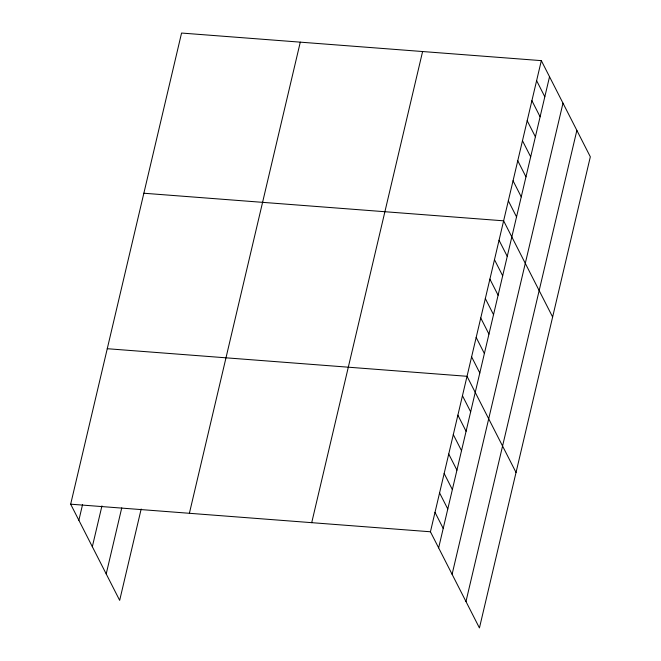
<?xml version="1.0" encoding="UTF-8"?>
<svg xmlns="http://www.w3.org/2000/svg" width="661" height="661" viewBox="0 0 661 661"><rect width="100%" height="100%" fill="white"/><g stroke="black" fill="none" stroke-linecap="round" stroke-linejoin="round"><path stroke-width="0.99" d="M141.173 509.02L119.674 600.362L70.669 504.186L181.56 33.05L541.326 60.638L590.331 156.814L479.44 627.95L430.435 531.774L541.326 60.638M78.866 520.281L82.526 504.731M92.333 546.705L101.943 505.896M106.206 573.938L121.756 507.855M189.393 513.291L300.284 42.155M311.711 522.677L422.602 51.533M438.64 547.87L549.531 76.734M452.099 574.293L562.99 103.157M465.972 601.527L576.863 130.382M143.858 193.235L503.624 220.824L552.629 316.999M107.264 348.711L467.03 376.299L516.034 472.475M70.669 504.186L430.435 531.774M536.616 80.659L544.813 96.754M531.907 100.687L540.103 116.782M527.189 120.707L535.393 136.802M522.479 140.735L530.676 156.822M517.761 160.755L525.966 176.851M513.052 180.784L521.248 196.871M508.342 200.804L516.538 216.899M499.055 240.257L507.251 256.352M494.478 259.699L502.674 275.786M489.9 279.132L498.105 295.219M485.331 298.565L493.527 314.653M480.754 317.999L488.95 334.094M476.176 337.432L484.381 353.528M471.607 356.866L479.803 372.961M462.46 395.741L470.657 411.828M457.883 415.174L466.079 431.261M453.306 434.608L461.51 450.695M448.736 454.041L456.933 470.136M444.159 473.474L452.355 489.57M439.582 492.908L447.786 509.003M435.012 512.341L443.209 528.436"/></g></svg>
